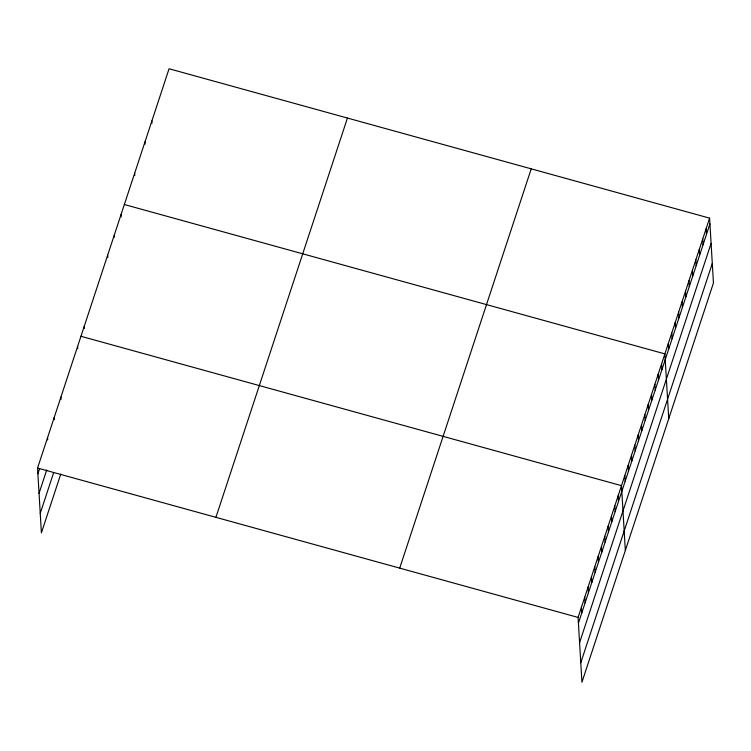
<?xml version="1.0" encoding="UTF-8"?>
<svg xmlns="http://www.w3.org/2000/svg" width="751" height="751" viewBox="0 0 751 751"><rect width="100%" height="100%" fill="white"/><g stroke="black" fill="none" stroke-linecap="round" stroke-linejoin="round"><path stroke-width="1.13" d="M60.765 474.078L41.399 532.863L37.55 468.042L169.069 68.754L709.601 218.137L713.45 282.958L581.931 682.246L578.082 617.425L709.601 218.137M37.888 473.778L39.559 468.708M39.052 493.276L46.731 469.966M40.244 513.365L53.593 472.82M215.922 517.336L347.441 118.048M399.71 568.132L531.22 168.844M578.42 623.161L709.939 223.873M579.584 642.659L711.094 243.371M580.776 662.748L712.295 263.46M124.347 204.516L664.879 353.899L668.737 418.711M80.948 336.279L621.481 485.662L625.339 550.483M37.55 468.042L578.082 617.425M706.156 228.576L706.503 234.312M702.72 239.025L703.058 244.76M699.284 249.463L699.622 255.199M695.839 259.912L696.177 265.638M692.403 270.351L692.741 276.086M688.958 280.799L689.305 286.525M685.522 291.238L685.86 296.974M682.086 301.677L682.424 307.412M678.641 312.125L678.979 317.861M675.205 322.564L675.543 328.3M671.76 333.012L672.107 338.748M668.324 343.451L668.662 349.187M661.547 364.028L661.884 369.764M658.205 374.167L658.552 379.903M654.872 384.305L655.21 390.041M651.53 394.435L651.868 400.17M648.188 404.573L648.535 410.309M644.856 414.712L645.193 420.447M641.514 424.85L641.852 430.576M638.172 434.979L638.519 440.715M634.839 445.118L635.177 450.853M631.497 455.256L631.844 460.983M628.165 465.385L628.503 471.121M624.823 475.524L625.161 481.26M618.148 495.801L618.486 501.527M614.806 505.93L615.144 511.666M611.464 516.068L611.812 521.804M608.132 526.207L608.47 531.933M604.79 536.336L605.128 542.072M601.457 546.475L601.795 552.21M598.115 556.613L598.453 562.349M594.773 566.742L595.121 572.478M591.441 576.881L591.779 582.616M588.099 587.019L588.437 592.755M584.757 597.158L585.104 602.884M581.424 607.287L581.762 613.023M151.871 120.967L152.002 123.267M144.99 141.855L145.121 144.145M134.673 173.181L134.804 175.481M121.014 214.645L121.146 216.945M114.33 234.922L114.471 237.213M107.656 255.19L107.797 257.49M84.29 326.141L84.422 328.431M77.616 346.418L77.747 348.708M60.915 397.091L61.056 399.382M54.241 417.368L54.382 419.659M47.566 437.636L47.698 439.926"/></g></svg>
